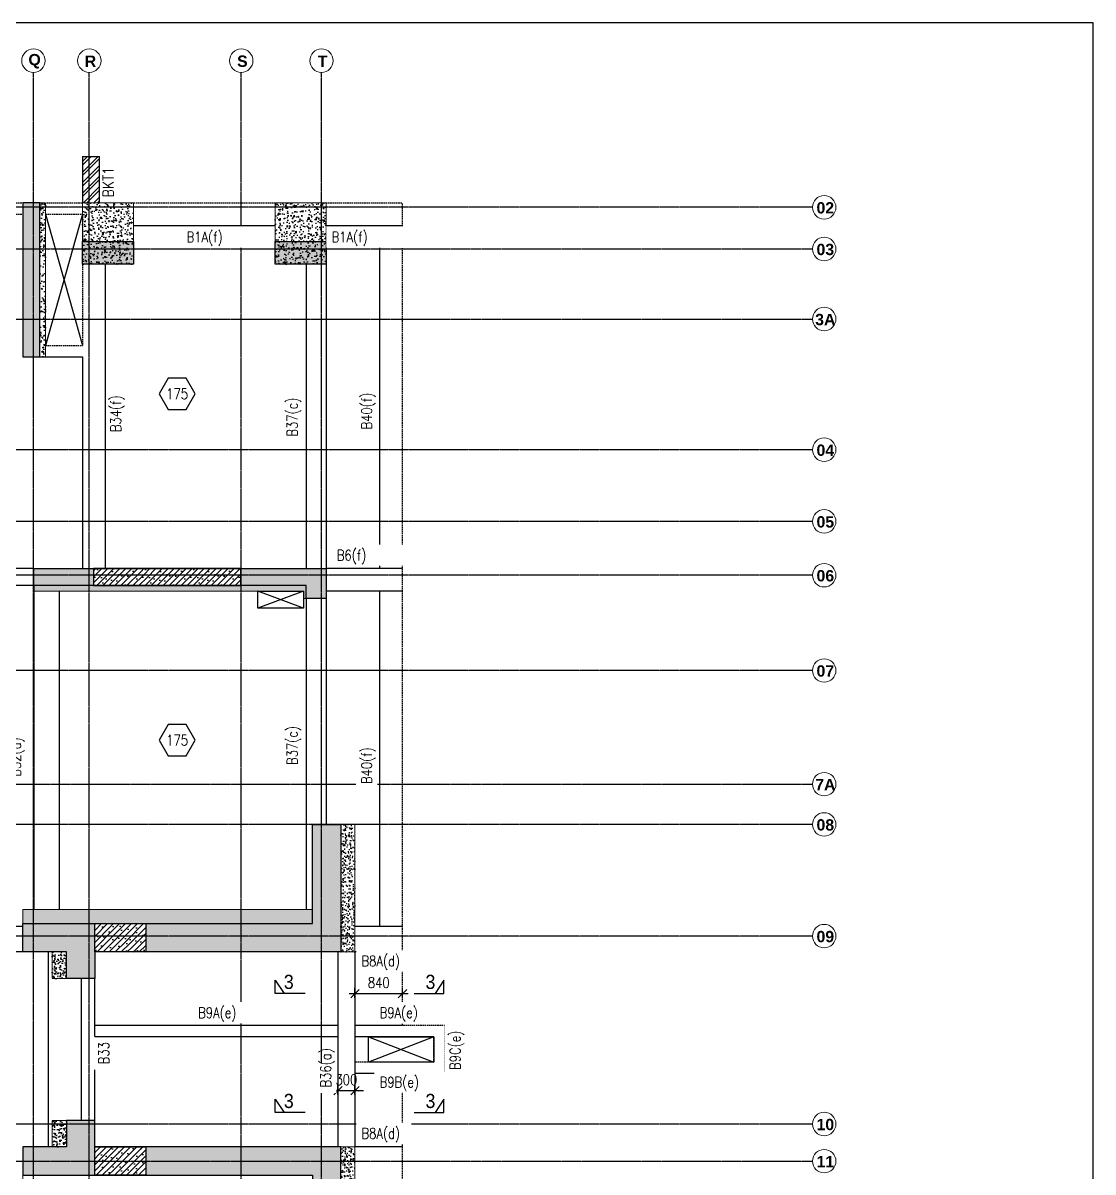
# Model space of a CAD drawing. Header units: millimetres. Extents: x 0 to 129060, y 0 to 42675.
# Drawn here: x 110187 to 129060, y 22407 to 42675 of the extents above; entities that cross this region are included whole.
import ezdxf
from ezdxf.enums import TextEntityAlignment as Align

# ---------------------------------------------------------------- set-up
doc = ezdxf.new("R2010")
doc.units = ezdxf.units.MM
doc.header["$PDMODE"] = 35
doc.linetypes.add('CENTER', pattern=[2, 1.25, -0.25, 0.25, -0.25])
doc.linetypes.add('HIDDEN', pattern=[0.375, 0.25, -0.125])
for name, color, linetype in [('4-PI-FRAMING PLANS$0$PI_BEAM NO.', 4, 'Continuous'), ('PI_BEAM NO.', 4, 'Continuous'), ('PI_COLUMN & SHEAR WALL', 1, 'Continuous'), ('PI_COLUMN HATCH', 32, 'Continuous'), ('PI_CUTOUT', 140, 'Continuous'), ('PI_DIM 75', 8, 'Continuous'), ('PI_GRID NO.', 1, 'Continuous'), ('PI_GRIDS', 33, 'Continuous'), ('PI_RCC BEAM', 3, 'HIDDEN'), ('PI_RETAINING WALL', 1, 'Continuous'), ('PI_SECTION MARKING', 1, 'Continuous'), ('PI_SHEAR WALL CUTOUT', 6, 'Continuous'), ('PI_SLAB THICKNESS', 2, 'Continuous')]:
    doc.layers.add(name, color=color, linetype=linetype)
doc.layers.add('Boundary', color=40, linetype='Continuous', lineweight=30)
doc.layers.add('COL', color=1, linetype='Continuous', lineweight=0)
doc.styles.add('4-PI-FRAMING PLANS$0$ROMANS', font='romans.shx', dxfattribs={"width": 0.8})
doc.styles.add('ARIAL', font='arialbd.ttf', dxfattribs={"width": 0.85})
doc.styles.add('ROMANS', font='romans.shx', dxfattribs={"width": 0.8})
doc.styles.get("Standard").update_dxf_attribs({"font": 'arial.ttf'})
doc.dimstyles.new('D 75', dxfattribs={"dimscale": 100, "dimtxt": 1.87, "dimasz": 1.5, "dimexe": 1, "dimexo": 0.5, "dimgap": 1, "dimtad": 1, "dimdec": 0, "dimzin": 0, "dimdsep": 46, "dimtxsty": 'ROMANS', "dimblk": 'OBLIQUE', "dimcen": 0, "dimdle": 1, "dimclrd": 256, "dimclre": 256, "dimclrt": 4, "dimadec": 0, "dimazin": 0, "dimtfac": 1, "dimtdec": 0, "dimtix": 1, "dimtmove": 0, "dimatfit": 3, "dimfxl": 1, "dimtolj": 1, "dimtzin": 0, "dimlwd": -1, "dimarcsym": 1})
pattern_1 = [(50, (309881.6, -140975.43), (179.315046, -15.68803), [18.75, -206.25]), (355, (309881.6, -140975.43), (-34.68783, 188.04803), [15, -165]), (100.451444, (309896.54, -140976.74), (144.62721, 172.36), [15.93505, -175.28553]), (46.1842, (309881.6, -140925.43), (266.81026, -41.37975), [28.125, -309.375]), (96.63564, (309903.83, -140928.88), (233.66553, 243.5296), [23.90257, -262.92825]), (351.18416, (309881.6, -140925.43), (233.66564, 243.5295), [22.5, -247.5]), (21, (309906.6, -140937.93), (149.22676, -100.65472), [18.75, -206.25]), (326, (309906.6, -140937.93), (60.82883, 181.28751), [15, -165]), (71.451445, (309919.03, -140946.32), (210.05559, 80.63279), [15.93505, -175.28553]), (37.5, (309881.6, -140975.434), (3.039964, 83.223463), [0, -163, 0, -167.5, 0, -165.625]), (7.5, (309881.6, -140975.43), (65.767384, 98.602928), [0, -95.5, 0, -159.25, 0, -63.125]), (327.5, (309825.85, -140975.434), (133.455609, -5.638718), [0, -62.5, 0, -195, 0, -258.75]), (317.5, (309800.85, -140975.43), (145.79654, 25.026246), [0, -81.25, 0, -129.5, 0, -183.75])]
pattern_2 = [(50, (-2437663.43, 215745.03), (141.8311096, -12.408614), [14.8305085, -163.135593]), (355, (-2437663.43, 215745.03), (-27.436704, 148.7385575), [11.864407, -130.5084746]), (100.4514445, (-2437651.61, 215743.99), (114.394405, 136.329942), [12.603993, -138.6439205]), (46.1842, (-2437663.43, 215784.57), (211.036421, -32.729801), [22.245763, -244.70339]), (96.6356355, (-2437645.84, 215781.85), (184.820159, 192.622322), [18.906, -207.965998]), (351.184164, (-2437663.43, 215784.57), (184.820159, 192.622322), [17.79661, -195.762712]), (21, (-2437643.66, 215774.69), (118.032468, -79.613905), [14.8305085, -163.135593]), (326, (-2437643.66, 215774.69), (48.113201, 143.391252), [11.864407, -130.5084746]), (71.451445, (-2437633.82, 215768.05), (166.145668, 63.7773466), [12.603992, -138.6439205]), (37.5, (-2437663.43, 215745.025), (2.4044912, 65.8264683), [0, -128.9265537, 0, -132.4858757, 0, -131.0028249]), (7.5, (-2437663.43, 215745.025), (52.0194, 77.9910165), [0, -75.5367232, 0, -125.960452, 0, -49.9293785]), (327.5, (-2437707.527, 215745.025), (105.5581088, -4.4600029), [0, -49.4350282, 0, -154.237288, 0, -204.661017]), (317.5, (-2437727.3, 215745.025), (115.319299, 19.7947705), [0, -64.2655367, 0, -102.4293785, 0, -145.338983])]
pattern_3 = [(45, (-579956.2, 16678.23), (-424.26407, 424.26407), [0, -600]), (45, (-580403.66, 16345.3), (-424.26407, 424.26407), [0, -600]), (45, (-580194.8, 16132.15), (-424.26407, 424.26407), [0, -600]), (45, (-579938.17, 16369.7), (-424.26407, 424.26407), [0, -600]), (45, (-579842.74, 16458.74), (-424.26407, 424.26407), [0, -600]), (45, (-580244.6, 16608.25), (-424.26407, 424.26407), [0, -600]), (45, (-580099.34, 16774.7), (-424.26407, 424.26407), [0, -600]), (45, (-580210.7, 16451.3), (-424.26407, 424.26407), [0, -600]), (45, (-580093, 16399.36), (-424.26407, 424.26407), [0, -600]), (45, (-580132.2, 16285.9), (-424.26407, 424.26407), [0, -600]), (45, (-580224.46, 16299.7), (-424.26407, 424.26407), [0, -600]), (45, (-579960.43, 16551), (-424.26407, 424.26407), [0, -600]), (45, (-580212.8, 16529.8), (-424.26407, 424.26407), [0, -600]), (45, (-580354.9, 16506.45), (-424.26407, 424.26407), [0, -600]), (45, (-580097.2, 16634.76), (-424.26407, 424.26407), [0, -600]), (45, (-580320.95, 16324.1), (-424.26407, 424.26407), [0, -600]), (45, (-580045.26, 16379.2), (-424.26407, 424.26407), [0, -600]), (45, (-579780.2, 16324.1), (-424.26407, 424.26407), [0, -600]), (45, (-580050.57, 16064.3), (-424.26407, 424.26407), [0, -600]), (45, (-579981.64, 16215.9), (-424.26407, 424.26407), [0, -600]), (45, (-580077.1, 16135.34), (-424.26407, 424.26407), [0, -600]), (45, (-580501.54, 16401.9), (-424.26407, 424.26407), [600, 0]), (45, (-580448.5, 16348.85), (-424.26407, 424.26407), [600, 0]), (45, (-580395.5, 16295.8), (-424.26407, 424.26407), [600, 0]), (45, (-580342.44, 16242.8), (-424.26407, 424.26407), [600, 0]), (45, (-580289.4, 16189.76), (-424.26407, 424.26407), [600, 0]), (45, (-580236.4, 16136.7), (-424.26407, 424.26407), [600, 0]), (45, (-580183.34, 16083.7), (-424.26407, 424.26407), [600, 0]), (45, (-580130.3, 16030.66), (-424.26407, 424.26407), [600, 0])]

# ---------------------------------------------------------------- blocks, each defined once
blk = doc.blocks.new('_Oblique')
at = {"color": 0, "linetype": 'ByBlock', "lineweight": -2}
blk.add_line((-0.5, -0.5), (0.5, 0.5), dxfattribs=at)
blk = doc.blocks.new('*D209')
at = {"layer": 'Defpoints', "color": 0, "transparency": 16777216}
for p in [(116882, 25553), (116042, 25432, 0), (116882, 25432, 0)]:
    blk.add_point(p, dxfattribs=at)
at = {"layer": 'PI_DIM 75', "transparency": 16777216}
blk.add_line((115942, 25553), (116982, 25553), dxfattribs=at)
at = {"layer": 'PI_DIM 75', "lineweight": -2, "transparency": 16777216}
for p, q in [((116042, 25482), (116042, 25653)), ((116882, 25482), (116882, 25653))]:
    blk.add_line(p, q, dxfattribs=at)
at = {"layer": 'PI_DIM 75', "transparency": 16777216, "xscale": 150, "yscale": 150, "zscale": 150, "rotation": 180}
blk.add_blockref('_Oblique', (116042, 25553), dxfattribs=at)
at = {"layer": 'PI_DIM 75', "transparency": 16777216, "xscale": 150, "yscale": 150, "zscale": 150}
blk.add_blockref('_Oblique', (116882, 25553), dxfattribs=at)
at = {"layer": 'PI_DIM 75', "color": 4, "transparency": 16777216, "insert": (116462, 25747), "char_height": 187, "attachment_point": 5, "style": 'ROMANS'}
blk.add_mtext('\\A1;840', dxfattribs=at)
blk = doc.blocks.new('*D210')
at = {"layer": 'Defpoints', "color": 0, "transparency": 16777216}
for p in [(115742, 23722, 0), (116042, 23842), (116042, 23722, 0)]:
    blk.add_point(p, dxfattribs=at)
at = {"layer": 'PI_DIM 75', "lineweight": -2, "transparency": 16777216}
for p, q in [((115742, 23772), (115742, 23942)), ((116042, 23772), (116042, 23942))]:
    blk.add_line(p, q, dxfattribs=at)
at = {"layer": 'PI_DIM 75', "transparency": 16777216}
for p, q in [((115742, 23842), (115592, 23842)), ((115742, 23842), (116042, 23842)), ((116042, 23842), (116192, 23842))]:
    blk.add_line(p, q, dxfattribs=at)
at = {"layer": 'PI_DIM 75', "transparency": 16777216, "xscale": 150, "yscale": 150, "zscale": 150}
blk.add_blockref('_Oblique', (115742, 23842), dxfattribs=at)
at = {"layer": 'PI_DIM 75', "transparency": 16777216, "xscale": 150, "yscale": 150, "zscale": 150, "rotation": 180}
blk.add_blockref('_Oblique', (116042, 23842), dxfattribs=at)
at = {"layer": 'PI_DIM 75', "color": 4, "transparency": 16777216, "insert": (115892, 24035), "char_height": 187, "attachment_point": 5, "style": 'ROMANS'}
blk.add_mtext('\\A1;300', dxfattribs=at)

msp = doc.modelspace()

# ---------------------------------------------------------------- hatches: boundary and pattern name
at = {"layer": 'PI_COLUMN HATCH'}
h = msp.add_hatch(dxfattribs=at)
h.set_pattern_fill('ANSI32', color=256, scale=350, style=0)
h.set_pattern_definition([(45, (-826836.45, 42856.42), (-92.807765, 92.807765), []), (45, (-826774.58, 42856.42), (-92.807765, 92.807765), [])])
h.paths.add_polyline_path([(111236.8, 39503.3), (111236.8, 40318.3), (111536.8, 40318.3), (111536.8, 39503.3), (111236.8, 39503.3)])
h = msp.add_hatch(color=256, dxfattribs=at)
h.dxf.hatch_style = 1
h.paths.add_polyline_path([(110186.8, 36783.3), (110486.8, 36783.3), (110486.8, 39503.3), (110186.8, 39503.3)])
h = msp.add_hatch(dxfattribs=at)
h.set_pattern_fill('AR-CONC', color=256, scale=25, style=0)
h.set_pattern_definition([(50, (309881.6, -140975.43), (179.315046, -15.68803), [18.75, -206.25]), (355, (309881.6, -140975.43), (-34.68783, 188.04803), [15, -165]), (100.451444, (309896.54, -140976.74), (144.62721, 172.36), [15.93505, -175.28553]), (46.1842, (309881.6, -140925.43), (266.81026, -41.37975), [28.125, -309.375]), (96.63564, (309903.83, -140928.88), (233.66553, 243.5296), [23.90257, -262.92825]), (351.18416, (309881.6, -140925.43), (233.66564, 243.5295), [22.5, -247.5]), (21, (309906.6, -140937.93), (149.22676, -100.65472), [18.75, -206.25]), (326, (309906.6, -140937.93), (60.82883, 181.28751), [15, -165]), (71.451445, (309919.03, -140946.32), (210.05559, 80.63279), [15.93505, -175.28553]), (37.5, (309881.6, -140975.434), (3.039964, 83.223463), [0, -163, 0, -167.5, 0, -165.625]), (7.5, (309881.6, -140975.43), (65.767384, 98.602928), [0, -95.5, 0, -159.25, 0, -63.125]), (327.5, (309825.85, -140975.434), (133.455609, -5.638718), [0, -62.5, 0, -195, 0, -258.75]), (317.5, (309800.85, -140975.43), (145.79654, 25.026246), [0, -81.25, 0, -129.5, 0, -183.75])])
h.paths.add_polyline_path([(110486.8, 36783.3), (110486.8, 39503.3), (110586.8, 39503.3), (110586.8, 36783.3)])
h = msp.add_hatch(dxfattribs=at)
h.set_pattern_fill('AR-CONC', color=256, scale=25, style=0)
h.set_pattern_definition(pattern_1)
h.paths.add_polyline_path([(111236.8, 39503.3), (112136.8, 39503.3), (112136.8, 38418.3), (111236.8, 38418.3)])
h = msp.add_hatch(dxfattribs=at)
h.set_pattern_fill('AR-CONC', color=256, scale=25, style=0)
h.set_pattern_definition(pattern_1)
h.paths.add_polyline_path([(114631.8, 39503.3), (115531.8, 39503.3), (115531.8, 38418.3), (114631.8, 38418.3)])
h = msp.add_hatch(color=256, dxfattribs=at)
h.dxf.hatch_style = 1
h.paths.add_polyline_path([(112136.8, 38418.3), (111236.8, 38418.3), (111236.8, 38818.3), (112136.8, 38818.3)])
h = msp.add_hatch(color=256, dxfattribs=at)
h.dxf.hatch_style = 1
h.paths.add_polyline_path([(115531.8, 38418.3), (114631.8, 38418.3), (114631.8, 38818.3), (115531.8, 38818.3)])
h = msp.add_hatch(color=256, dxfattribs=at)
h.dxf.hatch_style = 1
h.paths.add_polyline_path([(111431.8, 32753.3), (110376.8, 32753.3), (110376.8, 33053.3), (111431.8, 33053.3)])
h.paths.add_polyline_path([(114031.8, 33053.3), (115531.8, 33053.3), (115531.8, 32523.3), (115181.8, 32523.3), (115181.8, 32753.3), (114031.8, 32753.3)])
h = msp.add_hatch(dxfattribs=at)
h.set_pattern_fill('AR-CONC', color=256, scale=19.774011, style=0)
h.set_pattern_definition(pattern_2)
h.paths.add_polyline_path([(110376.8, 32753.3), (115181.8, 32753.3), (115181.8, 32523.3), (115131.8, 32523.3), (115131.8, 32653.3), (115131.8, 32653.3), (115131.8, 32653.4), (110376.8, 32653.3)])
h = msp.add_hatch(color=256, dxfattribs=at)
h.dxf.hatch_style = 1
h.paths.add_polyline_path([(112351.8, 26288.3), (112351.8, 26788.3), (115291.8, 26788.3), (115291.8, 28538.4), (115531.8, 28538.4), (115791.8, 28538.4), (115791.8, 26288.3)])
h = msp.add_hatch(dxfattribs=at)
h.set_pattern_fill('AR-CONC', color=256, scale=19.774011, style=0)
h.set_pattern_definition(pattern_2)
h.paths.add_polyline_path([(115291.8, 28538.4), (115291.8, 28538.4), (115531.8, 28538.4), (116041.8, 28538.4), (116041.8, 26288.3), (115791.8, 26288.3), (115791.8, 28538.3)])
h = msp.add_hatch(dxfattribs=at)
h.set_pattern_fill('AR-CONC', color=256, scale=19.774011, style=0)
h.set_pattern_definition(pattern_2)
h.paths.add_polyline_path([(110186.8, 27038.3), (115291.8, 27038.3), (115291.8, 26788.3), (110186.8, 26788.3)])
h = msp.add_hatch(color=256, dxfattribs=at)
h.dxf.hatch_style = 1
h.paths.add_polyline_path([(111451.8, 25818.4), (110951.8, 25818.4), (110951.8, 26288.3), (110186.8, 26288.3), (110186.8, 26788.3), (111451.8, 26788.3), (111451.8, 26288.3)])
h = msp.add_hatch(dxfattribs=at)
h.set_pattern_fill('AR-CONC', color=256, scale=19.774011, style=0)
h.set_pattern_definition(pattern_2)
h.paths.add_polyline_path([(110186.8, 26288.3), (110186.8, 26288.4), (110951.8, 26288.3), (110951.8, 25818.4), (110701.8, 25818.4), (110701.8, 26288.3)])
h = msp.add_hatch(color=256, dxfattribs=at)
h.dxf.hatch_style = 1
h.paths.add_polyline_path([(111451.9, 22348.3), (111451.9, 22848.3), (111451.8, 22848.3), (111451.8, 23318.3), (110951.8, 23318.4), (110951.8, 22848.3), (110186.8, 22848.3), (110186.8, 22348.3)])
h.paths.add_polyline_path([(112351.8, 22848.3), (112351.8, 22348.3), (115291.8, 22348.3), (115291.8, 20598.3), (115791.8, 20598.3), (115791.8, 22848.3)])
h = msp.add_hatch(dxfattribs=at)
h.set_pattern_fill('AR-CONC', color=256, scale=19.774011, style=0)
h.set_pattern_definition(pattern_2)
h.paths.add_polyline_path([(110701.8, 22848.3), (110701.8, 23318.3), (110951.8, 23318.3), (110951.8, 22848.3)])
h = msp.add_hatch(dxfattribs=at)
h.set_pattern_fill('AR-CONC', color=256, scale=19.774011, style=0)
h.set_pattern_definition(pattern_2)
h.paths.add_polyline_path([(115291.8, 20598.3), (115791.8, 20598.3), (115791.8, 22848.3), (116041.8, 22848.3), (116041.8, 20900.3), (116041.8, 20598.3)])
at = {"layer": 'PI_SHEAR WALL CUTOUT', "lineweight": -3, "true_color": 0xea14e3}
h = msp.add_hatch(dxfattribs=at)
h.set_pattern_fill('ASPHALT', color=6, scale=600, angle=45)
h.set_pattern_definition(pattern_3)
h.paths.add_polyline_path([(111431.8, 32753.3), (114031.8, 32753.3), (114031.8, 33053.3), (111431.8, 33053.3)])
h = msp.add_hatch(dxfattribs=at)
h.set_pattern_fill('ASPHALT', color=6, scale=600, angle=45)
h.set_pattern_definition(pattern_3)
h.paths.add_polyline_path([(111451.8, 26788.3), (112351.8, 26788.3), (112351.8, 26288.3), (111451.8, 26288.3)])
h = msp.add_hatch(dxfattribs=at)
h.set_pattern_fill('ASPHALT', color=6, scale=600, angle=45)
h.set_pattern_definition(pattern_3)
h.paths.add_polyline_path([(112351.8, 22348.3), (111451.9, 22348.3), (111451.9, 22848.3), (112351.8, 22848.3)])

# ---------------------------------------------------------------- linework, layer by layer
at = {"layer": 'COL', "linetype": 'HIDDEN', "ltscale": 0.75, "elevation": 0}
for points in [[(110186.8, 36783.3), (110586.8, 36783.3), (110586.8, 39503.3), (110186.8, 39503.3)], [(111236.8, 39503.3), (112136.8, 39503.3), (112136.8, 38418.3), (111236.8, 38418.3)], [(114631.8, 39503.3), (115531.8, 39503.3), (115531.8, 38418.3), (114631.8, 38418.3)], [(116041.8, 28538.4), (116041.8, 26288.3), (111451.8, 26288.3), (111451.8, 25818.4), (110701.8, 25818.4), (110701.8, 26288.3), (110186.8, 26288.3), (110186.8, 27038.3), (115291.8, 27038.3), (115291.8, 28538.4), (115531.8, 28538.4)], [(116041.8, 20900.3), (116041.8, 22848.3), (111451.8, 22848.3), (111451.8, 23318.3), (110701.8, 23318.3), (110701.8, 22848.3), (110186.8, 22848.3), (110186.8, 22098.3), (115291.8, 22098.3), (115291.8, 20598.3), (116041.8, 20598.3)]]:
    msp.add_lwpolyline(points, close=True, dxfattribs=at)
at = {"layer": 'PI_COLUMN & SHEAR WALL', "elevation": 0}
for points in [[(110186.8, 36783.3), (110486.8, 36783.3), (110486.8, 39503.3), (110186.8, 39503.3)], [(112136.8, 38418.3), (111236.8, 38418.3), (111236.8, 38818.3), (112136.8, 38818.3)], [(115531.8, 38418.3), (114631.8, 38418.3), (114631.8, 38818.3), (115531.8, 38818.3)], [(115291.8, 26788.3), (115291.8, 28538.4), (115791.8, 28538.3), (115791.8, 26288.3), (111451.8, 26288.4), (111451.8, 25818.3), (110951.8, 25818.3), (110951.8, 26288.3), (110186.8, 26288.4), (110186.8, 26788.3)], [(115291.8, 22348.3), (115291.8, 20598.3), (115791.8, 20598.3), (115791.8, 22848.3), (111451.8, 22848.3), (111451.8, 23318.3), (110951.8, 23318.4), (110951.8, 22848.3), (110186.8, 22848.3), (110186.8, 22348.3)]]:
    msp.add_lwpolyline(points, close=True, dxfattribs=at)
at = {"layer": 'PI_CUTOUT'}
for p, q in [((110586.8, 39303.3, 0), (111236.8, 36983.3, 0)), ((111236.8, 39303.3, 0), (110586.8, 36983.3, 0)), ((115131.8, 32653.3, 0), (114331.8, 32353.3, 0)), ((115131.8, 32353.3, 0), (114331.8, 32653.3, 0)), ((116281.8, 24793.3, 0), (117431.8, 24343.3, 0)), ((117431.8, 24793.3, 0), (116281.8, 24343.3, 0))]:
    msp.add_line(p, q, dxfattribs=at)
at = {"layer": 'PI_CUTOUT', "elevation": 0}
for points in [[(115131.8, 32353.3), (114331.8, 32353.3), (114331.8, 32653.3), (115131.8, 32653.3)], [(116281.8, 24793.3), (117431.8, 24793.3), (117431.8, 24343.3), (116281.8, 24343.3)]]:
    msp.add_lwpolyline(points, close=True, dxfattribs=at)
at = {"layer": 'PI_GRID NO.', "lineweight": 13}
for centre in [(110371.8, 42009.6, 0), (111356.8, 42009.6, 0), (114036.7, 42009.6, 0), (115451.8, 42009.6, 0), (124318.1, 39423.3, 0), (124318.1, 38688.3, 0), (124318.1, 37452.8, 0), (124318.1, 35147.9, 0), (124318.1, 33883.3, 0), (124318.1, 32933.3, 0), (124318.1, 31253.3, 0), (124318.1, 29248.3, 0), (124318.1, 28538.3, 0), (124318.1, 26568.3, 0), (124318.1, 23253.3, 0), (124318.1, 22598.3, 0)]:
    msp.add_circle(centre, 206.9, dxfattribs=at)
at = {"layer": 'PI_GRIDS', "linetype": 'CENTER', "ltscale": 0.5}
for p, q in [((110371.8, 8083.5, 0), (110371.8, 41802.7, 0)), ((111356.8, 8083.5, 0), (111356.8, 41802.7, 0)), ((114036.7, 8083.5, 0), (114036.7, 41802.7, 0)), ((115451.8, 8083.5, 0), (115451.8, 41802.7, 0)), ((124111.2, 39423.3, 0), (94027.1, 39423.3, 0)), ((94027.1, 38688.3, 0), (124111.2, 38688.3, 0)), ((94027.1, 37452.8, 0), (124111.2, 37452.8, 0)), ((124111.2, 35147.9, 0), (94027.1, 35147.9, 0)), ((124111.2, 33883.3, 0), (94027.1, 33883.3, 0)), ((124111.2, 32933.3, 0), (94027.1, 32933.3, 0)), ((124111.2, 31253.3, 0), (94027.1, 31253.3, 0)), ((94027.1, 29248.3, 0), (124111.2, 29248.3, 0)), ((124111.2, 28538.3, 0), (94027.1, 28538.3, 0)), ((124111.2, 26568.3, 0), (94027.1, 26568.3, 0)), ((124111.2, 23253.3, 0), (94027.1, 23253.3, 0)), ((94027.1, 22598.3, 0), (124111.2, 22598.3, 0))]:
    msp.add_line(p, q, dxfattribs=at)
at = {"layer": 'PI_RCC BEAM', "ltscale": 100}
for p, q in [((105826.8, 39503.3, 0), (110186.8, 39503.3, 0)), ((110486.8, 39503.3, 0), (111236.8, 39503.3, 0)), ((112136.8, 39503.3, 0), (114631.8, 39503.3, 0)), ((115531.8, 39503.3, 0), (116881.8, 39503.3, 0)), ((116881.8, 24993.3, 0), (116881.8, 39503.3, 0)), ((105826.8, 39303.3, 0), (110186.8, 39303.3, 0)), ((110586.8, 39303.3, 0), (111236.8, 39303.3, 0)), ((111236.8, 39303.3, 0), (111236.8, 38818.3, 0)), ((111236.8, 38418.3, 0), (111236.8, 36983.3, 0)), ((110586.8, 36983.3, 0), (111236.8, 36983.3, 0)), ((117631.8, 24993.3, 0), (116881.8, 24993.3, 0)), ((117631.8, 24143.3, 0), (117631.8, 24993.3, 0)), ((117431.8, 24343.3, 0), (117431.8, 24793.3, 0)), ((117431.8, 24343.3, 0), (116041.8, 24343.3, 0)), ((116881.8, 15698.3, 0), (116881.8, 24143.3, 0)), ((117631.8, 24143.3, 0), (116881.8, 24143.3, 0))]:
    msp.add_line(p, q, dxfattribs=at)
at = {"layer": 'PI_RCC BEAM', "ltscale": 0.75}
for p, q in [((112136.8, 39103.3, 0), (114631.8, 39103.3, 0)), ((115531.8, 39103.3, 0), (116881.8, 39103.3, 0)), ((116481.8, 33053.3, 0), (116481.8, 39103.3, 0)), ((115181.8, 38418.3, 0), (115181.8, 33053.3, 0)), ((115531.8, 38418.3, 0), (115531.8, 33053.3, 0)), ((110486.8, 36783.3, 0), (111236.8, 36783.3, 0)), ((111236.8, 36783.3, 0), (111236.8, 33053.3, 0)), ((110376.8, 33053.3, 0), (105826.8, 33053.3, 0)), ((111431.8, 33053.3, 0), (113031.8, 33053.3, 0)), ((116881.8, 33053.3, 0), (115531.8, 33053.3, 0)), ((110376.8, 32753.3, 0), (105826.8, 32753.3, 0)), ((110376.8, 32753.3, 0), (110376.8, 27038.3, 0)), ((110826.8, 32653.2, 0), (110826.8, 27038.3, 0)), ((116881.8, 32653.3, 0), (115531.8, 32653.3, 0)), ((116481.8, 26738.3, 0), (116481.8, 32653.3, 0)), ((115181.8, 32523.3, 0), (115181.8, 27038.3, 0)), ((115531.8, 32523.3, 0), (115531.8, 28538.3, 0)), ((110186.8, 26738.3, 0), (102086.8, 26738.3, 0)), ((116881.8, 26738.3, 0), (116041.8, 26738.3, 0)), ((110186.8, 26288.3, 0), (102086.8, 26288.3, 0)), ((110636.8, 22848.3, 0), (110636.8, 26288.3, 0)), ((115741.8, 26288.4, 0), (115741.8, 22848.3, 0)), ((116041.8, 26288.4, 0), (116041.8, 22848.3, 0)), ((116881.8, 26288.3, 0), (116041.8, 26288.3, 0)), ((111211.8, 25818.3, 0), (111211.8, 23318.3, 0)), ((111451.8, 23318.3, 0), (111451.8, 25818.3, 0)), ((115741.8, 24993.3, 0), (111451.8, 24993.3, 0)), ((116881.8, 24993.3, 0), (116041.8, 24993.3, 0)), ((117431.8, 24793.3, 0), (116041.8, 24793.3, 0)), ((116881.8, 24143.3, 0), (116041.8, 24143.3, 0)), ((116881.8, 22848.3, 0), (116041.8, 22848.3, 0))]:
    msp.add_line(p, q, dxfattribs=at)
at = {"layer": 'PI_RETAINING WALL'}
for p, q in [((111236.8, 40318.3, 0), (111536.8, 40318.3, 0)), ((111236.8, 40318.3, 0), (111236.8, 39503.3, 0)), ((111536.8, 39503.3, 0), (111536.8, 40318.3, 0))]:
    msp.add_line(p, q, dxfattribs=at)
at = {"layer": 'PI_SECTION MARKING'}
for points in [[(115162.5, 25558.2), (114635.6, 25558.2), (114635.6, 25792.6), (114791.8, 25558.2)], [(115162.5, 23457.9), (114635.6, 23457.9), (114635.6, 23692.3), (114791.8, 23457.9)], [(117085.4, 23457.9), (117612.4, 23457.9), (117612.4, 23692.3), (117456.1, 23457.9)]]:
    msp.add_lwpolyline(points, dxfattribs=at)
at = {"layer": 'PI_SHEAR WALL CUTOUT', "color": 6, "lineweight": -3, "true_color": 0xea14e3, "elevation": 0}
for points in [[(111431.8, 32753.3), (114031.8, 32753.3), (114031.8, 33053.3), (111431.8, 33053.3)], [(111451.8, 26788.3), (112351.8, 26788.3), (112351.8, 26288.3), (111451.8, 26288.3)], [(112351.8, 22348.3), (111451.9, 22348.3), (111451.9, 22848.3), (112351.8, 22848.3)]]:
    msp.add_lwpolyline(points, close=True, dxfattribs=at)
at = {"layer": 'PI_SLAB THICKNESS', "elevation": 0}
msp.add_lwpolyline([(112586.9, 36133.7), (112745.7, 35858.7), (113063.3, 35858.7), (113222, 36133.7), (113063.3, 36408.7), (112745.7, 36408.7)], close=True, dxfattribs=at)
at = {"layer": 'PI_SLAB THICKNESS'}
msp.add_lwpolyline([(112586.9, 30024), (112745.7, 29749), (113063.3, 29749), (113222, 30024), (113063.3, 30299), (112745.7, 30299)], close=True, dxfattribs=at)

# ---------------------------------------------------------------- texts
at = {"layer": '4-PI-FRAMING PLANS$0$PI_BEAM NO.', "style": '4-PI-FRAMING PLANS$0$ROMANS', "width": 0.85}
msp.add_text('BKT1', height=187.5, rotation=90, dxfattribs=at).set_placement((111785.4, 39600, 0))
at = {"layer": 'PI_BEAM NO.', "insert": (111729.1, 35457.3), "char_height": 187.5, "width": 9.64064e-11, "attachment_point": 1, "rotation": 90, "style": '4-PI-FRAMING PLANS$0$ROMANS', "bg_fill": 2}
msp.add_mtext('\\A1;\\C1;B34\\C256;(f) ', dxfattribs=at)
at = {"layer": 'PI_GRID NO.', "lineweight": 13, "style": 'ARIAL'}
for s, p in [('Q', (110391.7, 42001.2, 0)), ('R', (111376.7, 42001.2, 0)), ('S', (114056.6, 42001.2, 0)), ('T', (115471.7, 42001.2, 0)), ('02', (124338, 39414.9, 0)), ('03', (124338, 38679.9, 0)), ('3A', (124338, 37444.4, 0)), ('04', (124338, 35139.5, 0)), ('05', (124338, 33874.9, 0)), ('06', (124338, 32924.9, 0)), ('07', (124338, 31244.9, 0)), ('7A', (124338, 29239.9, 0)), ('08', (124338, 28529.9, 0)), ('09', (124338, 26559.9, 0)), ('10', (124338, 23244.9, 0)), ('11', (124338, 22589.9, 0))]:
    msp.add_text(s, height=200, dxfattribs=at).set_placement(p, align=Align.MIDDLE)
at = {"layer": 'PI_SECTION MARKING', "char_height": 250, "attachment_point": 5}
for insert in [(114874.8, 25759.2), (117373.1, 25759.2), (114874.8, 23659)]:
    msp.add_mtext('\\A1;\\fArial|b0|i0|c0|p34;\\W0.9;3', dxfattribs=dict(at, insert=insert))
at = {"layer": 'PI_SLAB THICKNESS', "char_height": 187.5, "attachment_point": 5, "style": 'ROMANS'}
for insert in [(112906.8, 36134.6, 0), (112906.8, 30024.9)]:
    msp.add_mtext('\\A1;175', dxfattribs=dict(at, insert=insert))

# ---------------------------------------------------------------- dimensions: what is measured, and where the dimension line sits
at = {"layer": 'PI_DIM 75'}
for base, p1, p2, picture, middle in [((116881.8, 25553.4), (116041.8, 25432.3, 0), (116881.8, 25432.3, 0), '*D209', (116461.8, 25746.9)), ((116041.8, 23841.6), (115741.8, 23721.6, 0), (116041.8, 23721.6, 0), '*D210', (115891.8, 24035.1))]:
    dim = msp.add_linear_dim(base=base, p1=p1, p2=p2, dimstyle='D 75', override={"dimblk": 'Oblique'}, dxfattribs=at)
    dim.commit()
    dim.dimension.update_dxf_attribs({"geometry": picture, "text_midpoint": middle})

# ---------------------------------------------------------------- next in the draw order: linework, layer by layer
at = {"layer": 'PI_RCC BEAM', "ltscale": 0.75}
msp.add_line((111636.8, 38418.3, 0), (111636.8, 33053.3, 0), dxfattribs=at)

# ---------------------------------------------------------------- next in the draw order: texts
at = {"layer": 'PI_BEAM NO.', "char_height": 187.5, "attachment_point": 1, "style": '4-PI-FRAMING PLANS$0$ROMANS', "bg_fill": 2}
for s, insert, width in [('\\A1;\\C1;B1A\\C256;(f) ', (113073.6, 38993.3, 0), 1424.414), ('\\A1;\\C1;B1A\\C256;(f) ', (115630.4, 38993.3, 0), 1424.414), ('\\A1;\\C1;B6\\C256;(f) ', (115721.9, 33380.9, 0), 1424.414), ('\\A1;\\C1;B8A\\C256;(d) ', (116157.2, 26222.8, 0), 9.64064e-11), ('\\A1;\\C1;B9A\\C256;(e) ', (113276.5, 25310.4, 0), 1424.414), ('\\A1;\\C1;B9A\\C256;(e) ', (116476.5, 25310.4, 0), 1424.414), ('\\A1;\\C1;B9B\\C256;(e) ', (116476.5, 24085.8, 0), 1424.414), ('\\A1;\\C1;B8A\\C256;(d) ', (116157.2, 23182.5, 0), 9.64064e-11)]:
    msp.add_mtext(s, dxfattribs=dict(at, insert=insert, width=width))
at = {"layer": 'PI_BEAM NO.', "char_height": 187.5, "attachment_point": 1, "rotation": 90, "style": '4-PI-FRAMING PLANS$0$ROMANS', "bg_fill": 2}
for s, insert, width in [('\\A1;\\C1;B40\\C256;(f) ', (116155, 35504.8), 9.64064e-11), ('\\A1;\\C1;B37\\C256;(c) ', (114841.5, 35377.2), 9.64064e-11), ('\\A1;\\C1;B37\\C256;(c) ', (114841.5, 29584.9), 9.64064e-11), ('\\A1;\\C1;B32\\C256;(d) ', (109964.2, 29379.4, 0), 9.64064e-11), ('\\A1;\\C1;B40\\C256;(f) ', (116155, 29249.5), 9.64064e-11), ('\\A1;\\C1;B33', (111518.9, 24307.4, 0), 9.64064e-11), ('\\A1;\\C1;B36\\C256;(a) ', (115433.7, 23897.1, 0), 329.918)]:
    msp.add_mtext(s, dxfattribs=dict(at, insert=insert, width=width))

# ---------------------------------------------------------------- next in the draw order: linework, layer by layer
at = {"layer": 'COL', "linetype": 'HIDDEN', "ltscale": 0.75, "elevation": 0}
msp.add_lwpolyline([(110376.8, 33053.3), (115531.8, 33053.3), (115531.8, 32523.3), (115131.8, 32523.3), (115131.8, 32653.3), (110376.8, 32653.3), (110376.8, 32979.3)], close=True, dxfattribs=at)
at = {"layer": 'PI_COLUMN & SHEAR WALL', "elevation": 0}
msp.add_lwpolyline([(110376.8, 33053.3), (115531.8, 33053.3), (115531.8, 32523.3), (115181.8, 32523.3), (115181.8, 32753.3), (110376.8, 32753.3)], close=True, dxfattribs=at)
at = {"layer": 'PI_RCC BEAM', "ltscale": 0.75}
msp.add_line((115741.8, 24793.3, 0), (111451.8, 24793.3, 0), dxfattribs=at)

# ---------------------------------------------------------------- next in the draw order: texts
at = {"layer": 'PI_BEAM NO.', "insert": (117715.3, 24205.9, 0), "char_height": 187.5, "width": 1424.414, "attachment_point": 1, "rotation": 90, "style": '4-PI-FRAMING PLANS$0$ROMANS', "bg_fill": 2}
msp.add_mtext('\\A1;\\C1;B9C\\C256;(e) ', dxfattribs=at)
at = {"layer": 'PI_SECTION MARKING', "insert": (117373.1, 23659), "char_height": 250, "attachment_point": 5}
msp.add_mtext('\\A1;\\fArial|b0|i0|c0|p34;\\W0.9;3', dxfattribs=at)

# ---------------------------------------------------------------- next in the draw order: linework, layer by layer
at = {"layer": 'Boundary'}
msp.add_lwpolyline([(91633.8, 0), (129059.5, 0), (129059.5, 42675), (91633.8, 42675)], close=True, dxfattribs=at)
at = {"layer": 'PI_SECTION MARKING'}
msp.add_lwpolyline([(117085.4, 25558.2), (117612.4, 25558.2), (117612.4, 25792.6), (117456.1, 25558.2)], dxfattribs=at)

doc.saveas('drawing.dxf')
